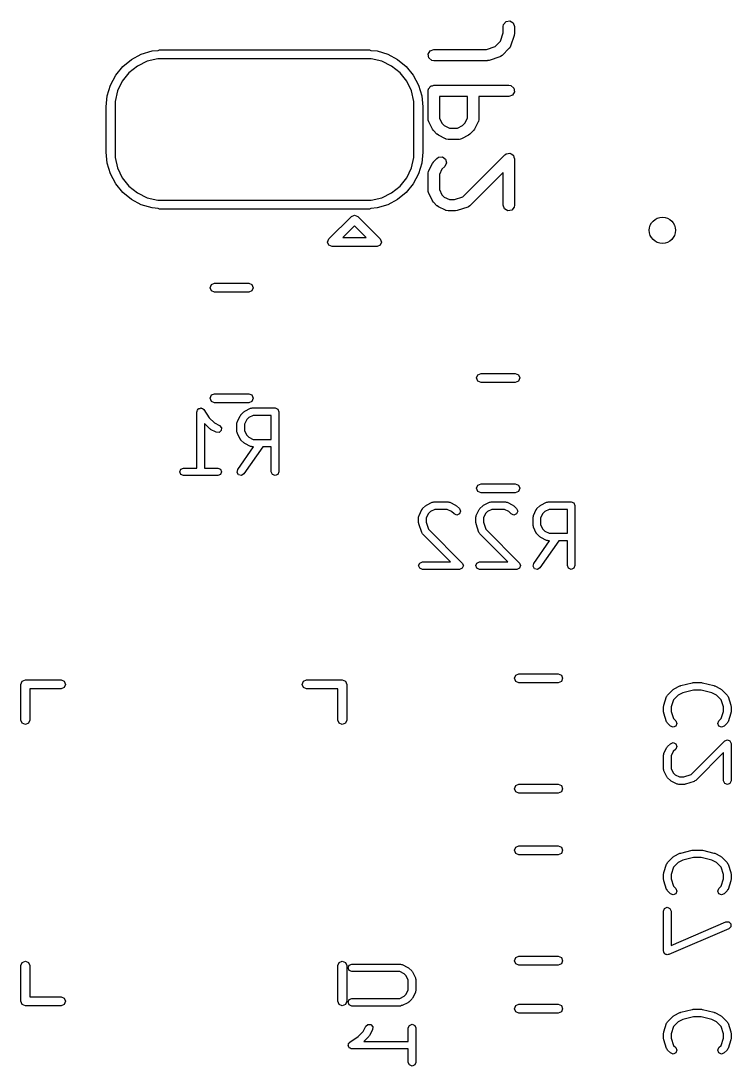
# Model space of a CAD drawing. Extents: x 0.26 to 1.74, y 0.21 to 2.07.
# Drawn here: x 0.939 to 1.312, y 1.026 to 1.574 of the extents above; entities that cross this region are included whole.
import ezdxf

# ---------------------------------------------------------------- set-up
doc = ezdxf.new("R2010")
doc.units = 0
doc.header["$MEASUREMENT"] = 0
doc.layers.add('BLACK', color=7, linetype='CONTINUOUS')

msp = doc.modelspace()

# ---------------------------------------------------------------- linework, layer by layer
at = {"layer": 'BLACK', "linetype": 'CONTINUOUS'}
for p, q in [((1.1923, 1.57165), (1.1936, 1.5732)), ((1.1936, 1.5732), (1.19558, 1.57355)), ((1.19558, 1.57355), (1.19733, 1.57254)), ((1.19733, 1.57254), (1.19802, 1.57064)), ((1.19062, 1.56286), (1.19212, 1.56737)), ((1.19212, 1.57064), (1.1923, 1.57165)), ((1.19212, 1.56737), (1.19212, 1.57064)), ((1.19802, 1.57064), (1.19802, 1.56689)), ((1.18785, 1.5601), (1.19062, 1.56286)), ((1.19787, 1.56596), (1.196, 1.56033)), ((1.19802, 1.56689), (1.19787, 1.56602)), ((1.19787, 1.56602), (1.19787, 1.56596)), ((0.997156, 1.55332), (1.00233, 1.55609)), ((1.00233, 1.55609), (1.00794, 1.55779)), ((1.00794, 1.55779), (1.0112, 1.55811)), ((1.0112, 1.55811), (1.01181, 1.55837)), ((1.01181, 1.55837), (1.12205, 1.55837)), ((1.12205, 1.55837), (1.12266, 1.55811)), ((1.12266, 1.55811), (1.12592, 1.55779)), ((1.12592, 1.55779), (1.13153, 1.55609)), ((1.13153, 1.55609), (1.1367, 1.55332)), ((1.15279, 1.55616), (1.1538, 1.5579)), ((1.15314, 1.55417), (1.15279, 1.55616)), ((1.1538, 1.5579), (1.1557, 1.5586)), ((1.1557, 1.5586), (1.18334, 1.5586)), ((1.18334, 1.5586), (1.18785, 1.5601)), ((1.19528, 1.55918), (1.19154, 1.55543)), ((1.19536, 1.55934), (1.19528, 1.55918)), ((1.19551, 1.55943), (1.19536, 1.55934)), ((1.196, 1.56033), (1.19551, 1.55943)), ((0.992622, 1.5496), (0.997156, 1.55332)), ((1.0054, 1.55238), (1.00029, 1.54991)), ((1.01094, 1.55364), (1.0054, 1.55238)), ((1.01378, 1.55364), (1.01094, 1.55364)), ((1.12008, 1.55364), (1.01378, 1.55364)), ((1.12292, 1.55364), (1.12008, 1.55364)), ((1.12845, 1.55238), (1.12292, 1.55364)), ((1.13357, 1.54991), (1.12845, 1.55238)), ((1.1367, 1.55332), (1.14124, 1.5496)), ((1.15469, 1.55287), (1.15314, 1.55417)), ((1.1557, 1.55269), (1.15469, 1.55287)), ((1.18382, 1.55269), (1.1557, 1.55269)), ((1.18388, 1.55271), (1.18382, 1.55269)), ((1.18476, 1.55284), (1.18388, 1.55271)), ((1.19038, 1.55472), (1.18476, 1.55284)), ((1.19052, 1.55483), (1.19038, 1.55472)), ((1.1907, 1.55484), (1.19052, 1.55483)), ((1.19154, 1.55543), (1.1907, 1.55484)), ((0.986136, 1.5399), (0.988901, 1.54507)), ((0.988901, 1.54507), (0.992622, 1.5496)), ((0.99585, 1.54637), (0.99231, 1.54194)), ((1.00029, 1.54991), (0.99585, 1.54637)), ((1.13801, 1.54637), (1.13357, 1.54991)), ((1.14155, 1.54194), (1.13801, 1.54637)), ((1.14124, 1.5496), (1.14496, 1.54507)), ((1.14496, 1.54507), (1.14772, 1.5399)), ((0.984433, 1.53428), (0.986136, 1.5399)), ((0.99231, 1.54194), (0.989846, 1.53682)), ((1.14401, 1.53682), (1.14155, 1.54194)), ((1.14772, 1.5399), (1.14943, 1.53428)), ((1.15423, 1.53945), (1.15498, 1.53959)), ((1.15498, 1.53959), (1.1557, 1.53985)), ((1.1557, 1.53985), (1.19507, 1.53985)), ((1.19507, 1.53985), (1.19608, 1.53967)), ((1.19608, 1.53967), (1.19763, 1.53837)), ((0.983858, 1.52844), (0.984433, 1.53428)), ((0.989846, 1.53682), (0.988583, 1.53128)), ((1.14528, 1.53128), (1.14401, 1.53682)), ((1.14943, 1.53428), (1.15, 1.52844)), ((1.15275, 1.5369), (1.15282, 1.53728)), ((1.15275, 1.5219), (1.15275, 1.5369)), ((1.15279, 1.53741), (1.15286, 1.53752)), ((1.15282, 1.53728), (1.15279, 1.53741)), ((1.15286, 1.53752), (1.15293, 1.53791)), ((1.15293, 1.53791), (1.15342, 1.53849)), ((1.15342, 1.53849), (1.1538, 1.53916)), ((1.1538, 1.53916), (1.15405, 1.53925)), ((1.15405, 1.53925), (1.15423, 1.53945)), ((1.19697, 1.53463), (1.19507, 1.53394)), ((1.19798, 1.53638), (1.19697, 1.53463)), ((1.19763, 1.53837), (1.19798, 1.53638)), ((0.988583, 1.53128), (0.988583, 1.52844)), ((1.14528, 1.52844), (1.14528, 1.53128)), ((1.17337, 1.53394), (1.15865, 1.53394)), ((1.15865, 1.53394), (1.15865, 1.52259)), ((1.17337, 1.52259), (1.17337, 1.53394)), ((1.19507, 1.53394), (1.17928, 1.53394)), ((1.17928, 1.53394), (1.17928, 1.5219)), ((0.983858, 1.50482), (0.983858, 1.52844)), ((0.988583, 1.52844), (0.988583, 1.50482)), ((1.14528, 1.50482), (1.14528, 1.52844)), ((1.15, 1.52844), (1.15, 1.52844)), ((1.15, 1.52844), (1.15, 1.50482)), ((1.15281, 1.52173), (1.15275, 1.5219)), ((1.15277, 1.52156), (1.15281, 1.52173)), ((1.15306, 1.52058), (1.15277, 1.52156)), ((1.15494, 1.51683), (1.15306, 1.52058)), ((1.15865, 1.52259), (1.16, 1.5199)), ((1.16, 1.5199), (1.1612, 1.5187)), ((1.1612, 1.5187), (1.1639, 1.51735)), ((1.16813, 1.51735), (1.17083, 1.5187)), ((1.17083, 1.5187), (1.17202, 1.5199)), ((1.17202, 1.5199), (1.17337, 1.52259)), ((1.17896, 1.52058), (1.17709, 1.51683)), ((1.17899, 1.52075), (1.17896, 1.52058)), ((1.1791, 1.52089), (1.17899, 1.52075)), ((1.17928, 1.5219), (1.1791, 1.52089)), ((1.15498, 1.51678), (1.15494, 1.51683)), ((1.15549, 1.51606), (1.15498, 1.51678)), ((1.15736, 1.51419), (1.15549, 1.51606)), ((1.15742, 1.51416), (1.15736, 1.51419)), ((1.15813, 1.51363), (1.15742, 1.51416)), ((1.16188, 1.51176), (1.15813, 1.51363)), ((1.1639, 1.51735), (1.16813, 1.51735)), ((1.17389, 1.51363), (1.17015, 1.51176)), ((1.17394, 1.51368), (1.17389, 1.51363)), ((1.17466, 1.51419), (1.17394, 1.51368)), ((1.17654, 1.51606), (1.17466, 1.51419)), ((1.17656, 1.51612), (1.17654, 1.51606)), ((1.17709, 1.51683), (1.17656, 1.51612)), ((1.16206, 1.51174), (1.16188, 1.51176)), ((1.16219, 1.51162), (1.16206, 1.51174)), ((1.1632, 1.51145), (1.16219, 1.51162)), ((1.16882, 1.51145), (1.1632, 1.51145)), ((1.16899, 1.51151), (1.16882, 1.51145)), ((1.16916, 1.51146), (1.16899, 1.51151)), ((1.17015, 1.51176), (1.16916, 1.51146)), ((0.984433, 1.49899), (0.983858, 1.50482)), ((0.988583, 1.50482), (0.988583, 1.50198)), ((0.988583, 1.50198), (0.989846, 1.49645)), ((1.14401, 1.49645), (1.14528, 1.50198)), ((1.14528, 1.50198), (1.14528, 1.50482)), ((1.15, 1.50482), (1.14943, 1.49899)), ((1.15549, 1.49961), (1.15736, 1.50149)), ((1.15736, 1.50149), (1.1582, 1.50208)), ((1.1582, 1.50208), (1.16022, 1.50225)), ((1.16022, 1.50225), (1.16187, 1.50109)), ((1.17098, 1.48136), (1.19298, 1.50336)), ((1.19298, 1.50336), (1.19351, 1.50373)), ((1.19351, 1.50373), (1.1936, 1.50383)), ((1.1936, 1.50383), (1.19367, 1.50385)), ((1.19367, 1.50385), (1.19382, 1.50395)), ((1.19382, 1.50395), (1.19471, 1.50403)), ((1.19471, 1.50403), (1.19558, 1.50418)), ((1.19558, 1.50418), (1.1957, 1.50412)), ((1.1957, 1.50412), (1.19584, 1.50413)), ((1.19584, 1.50413), (1.19656, 1.50362)), ((1.19656, 1.50362), (1.19733, 1.50317)), ((1.19733, 1.50317), (1.19738, 1.50305)), ((1.19738, 1.50305), (1.19749, 1.50297)), ((1.19749, 1.50297), (1.19772, 1.50211)), ((1.19772, 1.50211), (1.19802, 1.50127)), ((1.19802, 1.50127), (1.19802, 1.4769)), ((0.986136, 1.49337), (0.984433, 1.49899)), ((0.989846, 1.49645), (0.99231, 1.49133)), ((1.14155, 1.49133), (1.14401, 1.49645)), ((1.14943, 1.49899), (1.14772, 1.49337)), ((1.15306, 1.4951), (1.15494, 1.49885)), ((1.15494, 1.49885), (1.15546, 1.49955)), ((1.15546, 1.49955), (1.15549, 1.49961)), ((1.16, 1.49578), (1.15865, 1.49308)), ((1.16154, 1.49731), (1.16, 1.49578)), ((1.16239, 1.49914), (1.16154, 1.49731)), ((1.16187, 1.50109), (1.16239, 1.49914)), ((0.988901, 1.4882), (0.986136, 1.49337)), ((0.99231, 1.49133), (0.99585, 1.48689)), ((1.13801, 1.48689), (1.14155, 1.49133)), ((1.14772, 1.49337), (1.14496, 1.4882)), ((1.15275, 1.49378), (1.15293, 1.49479)), ((1.15275, 1.4844), (1.15275, 1.49378)), ((1.15293, 1.49479), (1.15304, 1.49492)), ((1.15304, 1.49492), (1.15306, 1.4951)), ((1.15865, 1.49308), (1.15865, 1.4851)), ((1.19212, 1.49415), (1.17466, 1.47669)), ((1.19212, 1.4769), (1.19212, 1.49415)), ((0.992622, 1.48367), (0.988901, 1.4882)), ((0.99585, 1.48689), (1.00029, 1.48335)), ((1.13357, 1.48335), (1.13801, 1.48689)), ((1.14496, 1.4882), (1.14124, 1.48367)), ((1.15865, 1.4851), (1.16, 1.4824)), ((0.997156, 1.47994), (0.992622, 1.48367)), ((1.00233, 1.47718), (0.997156, 1.47994)), ((1.00029, 1.48335), (1.0054, 1.48089)), ((1.0054, 1.48089), (1.01094, 1.47963)), ((1.01094, 1.47963), (1.01181, 1.47963)), ((1.01181, 1.47963), (1.12205, 1.47963)), ((1.12205, 1.47963), (1.12292, 1.47963)), ((1.12292, 1.47963), (1.12845, 1.48089)), ((1.12845, 1.48089), (1.13357, 1.48335)), ((1.1367, 1.47994), (1.13153, 1.47718)), ((1.14124, 1.48367), (1.1367, 1.47994)), ((1.15281, 1.48424), (1.15275, 1.4844)), ((1.15277, 1.48406), (1.15281, 1.48424)), ((1.15306, 1.48308), (1.15277, 1.48406)), ((1.15494, 1.47933), (1.15306, 1.48308)), ((1.15498, 1.47929), (1.15494, 1.47933)), ((1.15549, 1.47856), (1.15498, 1.47929)), ((1.16, 1.4824), (1.1612, 1.4812)), ((1.1612, 1.4812), (1.1639, 1.47986)), ((1.1639, 1.47986), (1.16647, 1.47986)), ((1.16647, 1.47986), (1.17098, 1.48136)), ((1.00794, 1.47548), (1.00233, 1.47718)), ((1.0112, 1.47516), (1.00794, 1.47548)), ((1.01181, 1.4749), (1.0112, 1.47516)), ((1.01378, 1.4749), (1.01181, 1.4749)), ((1.12008, 1.4749), (1.01378, 1.4749)), ((1.12205, 1.4749), (1.12008, 1.4749)), ((1.12266, 1.47516), (1.12205, 1.4749)), ((1.12592, 1.47548), (1.12266, 1.47516)), ((1.13153, 1.47718), (1.12592, 1.47548)), ((1.15736, 1.47669), (1.15549, 1.47856)), ((1.15742, 1.47666), (1.15736, 1.47669)), ((1.15813, 1.47614), (1.15742, 1.47666)), ((1.16188, 1.47426), (1.15813, 1.47614)), ((1.16206, 1.47424), (1.16188, 1.47426)), ((1.16219, 1.47413), (1.16206, 1.47424)), ((1.1632, 1.47395), (1.16219, 1.47413)), ((1.16695, 1.47395), (1.1632, 1.47395)), ((1.16701, 1.47397), (1.16695, 1.47395)), ((1.16788, 1.4741), (1.16701, 1.47397)), ((1.17351, 1.47598), (1.16788, 1.4741)), ((1.17365, 1.47609), (1.17351, 1.47598)), ((1.17382, 1.4761), (1.17365, 1.47609)), ((1.17466, 1.47669), (1.17382, 1.4761)), ((1.19281, 1.475), (1.19212, 1.4769)), ((1.19456, 1.47399), (1.19281, 1.475)), ((1.19655, 1.47435), (1.19456, 1.47399)), ((1.19785, 1.47589), (1.19655, 1.47435)), ((1.19802, 1.4769), (1.19785, 1.47589)), ((1.10069, 1.45925), (1.1125, 1.47106)), ((1.1125, 1.47106), (1.11417, 1.47175)), ((1.11417, 1.47175), (1.11584, 1.47106)), ((1.11584, 1.47106), (1.12765, 1.45925)), ((1.11417, 1.46605), (1.10807, 1.45994)), ((1.12028, 1.45994), (1.11417, 1.46605)), ((1.1, 1.45758), (1.10069, 1.45925)), ((1.10069, 1.45591), (1.1, 1.45758)), ((1.10807, 1.45994), (1.12028, 1.45994)), ((1.12765, 1.45925), (1.12835, 1.45758)), ((1.12835, 1.45758), (1.12765, 1.45591)), ((1.10236, 1.45522), (1.10069, 1.45591)), ((1.12598, 1.45522), (1.10236, 1.45522)), ((1.12765, 1.45591), (1.12598, 1.45522)), ((1.03909, 1.43533), (1.04077, 1.43602)), ((1.04077, 1.43602), (1.05864, 1.43602)), ((1.05864, 1.43602), (1.06031, 1.43533)), ((1.0384, 1.43366), (1.03909, 1.43533)), ((1.03909, 1.43199), (1.0384, 1.43366)), ((1.04077, 1.4313), (1.03909, 1.43199)), ((1.05864, 1.4313), (1.04077, 1.4313)), ((1.06031, 1.43199), (1.05864, 1.4313)), ((1.06031, 1.43533), (1.06101, 1.43366)), ((1.06101, 1.43366), (1.06031, 1.43199)), ((1.17817, 1.38642), (1.17886, 1.38809)), ((1.17886, 1.38475), (1.17817, 1.38642)), ((1.17886, 1.38809), (1.18053, 1.38878)), ((1.18053, 1.38878), (1.19841, 1.38878)), ((1.19841, 1.38878), (1.20008, 1.38809)), ((1.20008, 1.38809), (1.20077, 1.38642)), ((1.20077, 1.38642), (1.20008, 1.38475)), ((1.18053, 1.38406), (1.17886, 1.38475)), ((1.19841, 1.38406), (1.18053, 1.38406)), ((1.20008, 1.38475), (1.19841, 1.38406)), ((1.0384, 1.37579), (1.03909, 1.37746)), ((1.03909, 1.37412), (1.0384, 1.37579)), ((1.03909, 1.37746), (1.04077, 1.37815)), ((1.04077, 1.37815), (1.05864, 1.37815)), ((1.05864, 1.37815), (1.06031, 1.37746)), ((1.06031, 1.37746), (1.06101, 1.37579)), ((1.06101, 1.37579), (1.06031, 1.37412)), ((1.03185, 1.36957), (1.03207, 1.3701)), ((1.03207, 1.3701), (1.03226, 1.37017)), ((1.03226, 1.37017), (1.03237, 1.37034)), ((1.03237, 1.37034), (1.03293, 1.37045)), ((1.03293, 1.37045), (1.03346, 1.37067)), ((1.03346, 1.37067), (1.03365, 1.3706)), ((1.03365, 1.3706), (1.03385, 1.37064)), ((1.03385, 1.37064), (1.03433, 1.37032)), ((1.03433, 1.37032), (1.03486, 1.3701)), ((1.03486, 1.3701), (1.03493, 1.36991)), ((1.03493, 1.36991), (1.0351, 1.3698)), ((1.0351, 1.3698), (1.03799, 1.36546)), ((1.04077, 1.37343), (1.03909, 1.37412)), ((1.05864, 1.37343), (1.04077, 1.37343)), ((1.05658, 1.36897), (1.05958, 1.37047)), ((1.06031, 1.37412), (1.05864, 1.37343)), ((1.05958, 1.37047), (1.06004, 1.3705)), ((1.06004, 1.3705), (1.06046, 1.37067)), ((1.06046, 1.37067), (1.07246, 1.37067)), ((1.07246, 1.37067), (1.07385, 1.3701)), ((1.07385, 1.3701), (1.07443, 1.3687)), ((1.0315, 1.3687), (1.03157, 1.36889)), ((1.0315, 1.33918), (1.0315, 1.3687)), ((1.03153, 1.36909), (1.03185, 1.36957)), ((1.03157, 1.36889), (1.03153, 1.36909)), ((1.03799, 1.36546), (1.04063, 1.36282)), ((1.0527, 1.36359), (1.0542, 1.36659)), ((1.0542, 1.36659), (1.05445, 1.3668)), ((1.05445, 1.3668), (1.05457, 1.3671)), ((1.05457, 1.3671), (1.05607, 1.3686)), ((1.05607, 1.3686), (1.05637, 1.36872)), ((1.05637, 1.36872), (1.05658, 1.36897)), ((1.05758, 1.36454), (1.05643, 1.36224)), ((1.05863, 1.36559), (1.05758, 1.36454)), ((1.06093, 1.36674), (1.05863, 1.36559)), ((1.07049, 1.36674), (1.06093, 1.36674)), ((1.07049, 1.35418), (1.07049, 1.36674)), ((1.07443, 1.3687), (1.07443, 1.33721)), ((1.03807, 1.35981), (1.03543, 1.36245)), ((1.03543, 1.36245), (1.03543, 1.33918)), ((1.03837, 1.35969), (1.03807, 1.35981)), ((1.03858, 1.35945), (1.03837, 1.35969)), ((1.04158, 1.35795), (1.03858, 1.35945)), ((1.04063, 1.36282), (1.04334, 1.36147)), ((1.04422, 1.35883), (1.04309, 1.35784)), ((1.04334, 1.36147), (1.04433, 1.36033)), ((1.04433, 1.36033), (1.04422, 1.35883)), ((1.05249, 1.36271), (1.05267, 1.36313)), ((1.05249, 1.35821), (1.05249, 1.36271)), ((1.05267, 1.36313), (1.0527, 1.36359)), ((1.05643, 1.36224), (1.05643, 1.35867)), ((1.04309, 1.35784), (1.04158, 1.35795)), ((1.05267, 1.35778), (1.05249, 1.35821)), ((1.0527, 1.35733), (1.05267, 1.35778)), ((1.0542, 1.35433), (1.0527, 1.35733)), ((1.05445, 1.35411), (1.0542, 1.35433)), ((1.05457, 1.35381), (1.05445, 1.35411)), ((1.05607, 1.35231), (1.05457, 1.35381)), ((1.05643, 1.35867), (1.05758, 1.35637)), ((1.05758, 1.35637), (1.05863, 1.35532)), ((1.05863, 1.35532), (1.06093, 1.35418)), ((1.06093, 1.35418), (1.07049, 1.35418)), ((1.05285, 1.33834), (1.06118, 1.35024)), ((1.05637, 1.35219), (1.05607, 1.35231)), ((1.06599, 1.35024), (1.05607, 1.33608)), ((1.05658, 1.35195), (1.05637, 1.35219)), ((1.05958, 1.35045), (1.05658, 1.35195)), ((1.06004, 1.35041), (1.05958, 1.35045)), ((1.06046, 1.35024), (1.06004, 1.35041)), ((1.06118, 1.35024), (1.06046, 1.35024)), ((1.07049, 1.35024), (1.06599, 1.35024)), ((1.07049, 1.33721), (1.07049, 1.35024)), ((1.0225, 1.33721), (1.02307, 1.3386)), ((1.02307, 1.33582), (1.0225, 1.33721)), ((1.02307, 1.3386), (1.02447, 1.33918)), ((1.02447, 1.33918), (1.0315, 1.33918)), ((1.03543, 1.33918), (1.04246, 1.33918)), ((1.04246, 1.33918), (1.04386, 1.3386)), ((1.04386, 1.3386), (1.04443, 1.33721)), ((1.04443, 1.33721), (1.04386, 1.33582)), ((1.05252, 1.33687), (1.05285, 1.33834)), ((1.05333, 1.3356), (1.05252, 1.33687)), ((1.07107, 1.33582), (1.07049, 1.33721)), ((1.07443, 1.33721), (1.07385, 1.33582)), ((1.02447, 1.33524), (1.02307, 1.33582)), ((1.03346, 1.33524), (1.02447, 1.33524)), ((1.04246, 1.33524), (1.03346, 1.33524)), ((1.04386, 1.33582), (1.04246, 1.33524)), ((1.0548, 1.33527), (1.05333, 1.3356)), ((1.05607, 1.33608), (1.0548, 1.33527)), ((1.07246, 1.33524), (1.07107, 1.33582)), ((1.07385, 1.33582), (1.07246, 1.33524)), ((1.17817, 1.32854), (1.17886, 1.33021)), ((1.17886, 1.32687), (1.17817, 1.32854)), ((1.17886, 1.33021), (1.18053, 1.33091)), ((1.18053, 1.32618), (1.17886, 1.32687)), ((1.18053, 1.33091), (1.19841, 1.33091)), ((1.19841, 1.32618), (1.18053, 1.32618)), ((1.19841, 1.33091), (1.20008, 1.33021)), ((1.20008, 1.32687), (1.19841, 1.32618)), ((1.20008, 1.33021), (1.20077, 1.32854)), ((1.20077, 1.32854), (1.20008, 1.32687)), ((1.15184, 1.31975), (1.15484, 1.32125)), ((1.15484, 1.32125), (1.1553, 1.32129)), ((1.1553, 1.32129), (1.15572, 1.32146)), ((1.15572, 1.32146), (1.16322, 1.32146)), ((1.16322, 1.32146), (1.16365, 1.32129)), ((1.16365, 1.32129), (1.1641, 1.32125)), ((1.1641, 1.32125), (1.1671, 1.31975)), ((1.18184, 1.31975), (1.18484, 1.32125)), ((1.18484, 1.32125), (1.1853, 1.32129)), ((1.1853, 1.32129), (1.18572, 1.32146)), ((1.18572, 1.32146), (1.19322, 1.32146)), ((1.19322, 1.32146), (1.19364, 1.32129)), ((1.19364, 1.32129), (1.1941, 1.32125)), ((1.1941, 1.32125), (1.1971, 1.31975)), ((1.21184, 1.31975), (1.21483, 1.32125)), ((1.21483, 1.32125), (1.21529, 1.32129)), ((1.21529, 1.32129), (1.21572, 1.32146)), ((1.21572, 1.32146), (1.22771, 1.32146)), ((1.22771, 1.32146), (1.22911, 1.32088)), ((1.22911, 1.32088), (1.22968, 1.31949)), ((1.14796, 1.31437), (1.14946, 1.31737)), ((1.14946, 1.31737), (1.14971, 1.31759)), ((1.14971, 1.31759), (1.14983, 1.31788)), ((1.14983, 1.31788), (1.15133, 1.31938)), ((1.15133, 1.31938), (1.15163, 1.31951)), ((1.15163, 1.31951), (1.15184, 1.31975)), ((1.15284, 1.31533), (1.15169, 1.31303)), ((1.15389, 1.31637), (1.15284, 1.31533)), ((1.15619, 1.31752), (1.15389, 1.31637)), ((1.16276, 1.31752), (1.15619, 1.31752)), ((1.16506, 1.31637), (1.16276, 1.31752)), ((1.16633, 1.3151), (1.16506, 1.31637)), ((1.16772, 1.31452), (1.16633, 1.3151)), ((1.1671, 1.31975), (1.16731, 1.31951)), ((1.16731, 1.31951), (1.16761, 1.31938)), ((1.16761, 1.31938), (1.16911, 1.31788)), ((1.16911, 1.3151), (1.16772, 1.31452)), ((1.16911, 1.31788), (1.16969, 1.31649)), ((1.16969, 1.31649), (1.16911, 1.3151)), ((1.17796, 1.31437), (1.17946, 1.31737)), ((1.17946, 1.31737), (1.1797, 1.31759)), ((1.1797, 1.31759), (1.17983, 1.31788)), ((1.17983, 1.31788), (1.18133, 1.31938)), ((1.18133, 1.31938), (1.18163, 1.31951)), ((1.18163, 1.31951), (1.18184, 1.31975)), ((1.18284, 1.31533), (1.18169, 1.31303)), ((1.18389, 1.31637), (1.18284, 1.31533)), ((1.18618, 1.31752), (1.18389, 1.31637)), ((1.19275, 1.31752), (1.18618, 1.31752)), ((1.19505, 1.31637), (1.19275, 1.31752)), ((1.19633, 1.3151), (1.19505, 1.31637)), ((1.19772, 1.31452), (1.19633, 1.3151)), ((1.1971, 1.31975), (1.19731, 1.31951)), ((1.19731, 1.31951), (1.19761, 1.31938)), ((1.19761, 1.31938), (1.19911, 1.31788)), ((1.19911, 1.3151), (1.19772, 1.31452)), ((1.19911, 1.31788), (1.19969, 1.31649)), ((1.19969, 1.31649), (1.19911, 1.3151)), ((1.20796, 1.31437), (1.20946, 1.31737)), ((1.20946, 1.31737), (1.2097, 1.31759)), ((1.2097, 1.31759), (1.20982, 1.31788)), ((1.20982, 1.31788), (1.21132, 1.31938)), ((1.21132, 1.31938), (1.21162, 1.31951)), ((1.21162, 1.31951), (1.21184, 1.31975)), ((1.21283, 1.31533), (1.21168, 1.31303)), ((1.21388, 1.31637), (1.21283, 1.31533)), ((1.21618, 1.31752), (1.21388, 1.31637)), ((1.22575, 1.31752), (1.21618, 1.31752)), ((1.22575, 1.30496), (1.22575, 1.31752)), ((1.22968, 1.31949), (1.22968, 1.288)), ((1.14775, 1.31349), (1.14793, 1.31392)), ((1.14775, 1.31049), (1.14775, 1.31349)), ((1.14788, 1.31019), (1.14775, 1.31049)), ((1.14786, 1.30987), (1.14788, 1.31019)), ((1.14936, 1.30537), (1.14786, 1.30987)), ((1.14793, 1.31392), (1.14796, 1.31437)), ((1.15169, 1.31303), (1.15169, 1.31081)), ((1.15169, 1.31081), (1.15294, 1.30706)), ((1.17775, 1.31349), (1.17793, 1.31392)), ((1.17775, 1.31049), (1.17775, 1.31349)), ((1.17788, 1.31019), (1.17775, 1.31049)), ((1.17785, 1.30987), (1.17788, 1.31019)), ((1.17935, 1.30537), (1.17785, 1.30987)), ((1.17793, 1.31392), (1.17796, 1.31437)), ((1.18169, 1.31303), (1.18169, 1.31081)), ((1.18169, 1.31081), (1.18294, 1.30706)), ((1.20775, 1.31349), (1.20792, 1.31392)), ((1.20775, 1.30899), (1.20775, 1.31349)), ((1.20792, 1.31392), (1.20796, 1.31437)), ((1.21168, 1.31303), (1.21168, 1.30946)), ((1.21168, 1.30946), (1.21283, 1.30716)), ((1.14966, 1.30503), (1.14936, 1.30537)), ((1.14983, 1.3046), (1.14966, 1.30503)), ((1.16447, 1.28996), (1.14983, 1.3046)), ((1.15294, 1.30706), (1.17061, 1.28939)), ((1.17965, 1.30503), (1.17935, 1.30537)), ((1.17983, 1.3046), (1.17965, 1.30503)), ((1.19446, 1.28996), (1.17983, 1.3046)), ((1.18294, 1.30706), (1.20061, 1.28939)), ((1.20792, 1.30857), (1.20775, 1.30899)), ((1.20796, 1.30811), (1.20792, 1.30857)), ((1.20946, 1.30511), (1.20796, 1.30811)), ((1.2097, 1.3049), (1.20946, 1.30511)), ((1.20982, 1.3046), (1.2097, 1.3049)), ((1.21132, 1.3031), (1.20982, 1.3046)), ((1.21283, 1.30716), (1.21388, 1.30611)), ((1.21388, 1.30611), (1.21618, 1.30496)), ((1.21618, 1.30496), (1.22575, 1.30496)), ((1.2081, 1.28913), (1.21643, 1.30103)), ((1.21162, 1.30298), (1.21132, 1.3031)), ((1.22124, 1.30103), (1.21133, 1.28687)), ((1.21184, 1.30273), (1.21162, 1.30298)), ((1.21483, 1.30123), (1.21184, 1.30273)), ((1.21529, 1.3012), (1.21483, 1.30123)), ((1.21572, 1.30103), (1.21529, 1.3012)), ((1.21643, 1.30103), (1.21572, 1.30103)), ((1.22575, 1.30103), (1.22124, 1.30103)), ((1.22575, 1.288), (1.22575, 1.30103)), ((1.14775, 1.288), (1.14833, 1.28939)), ((1.14833, 1.2866), (1.14775, 1.288)), ((1.14833, 1.28939), (1.14972, 1.28996)), ((1.14972, 1.28996), (1.16447, 1.28996)), ((1.17061, 1.28939), (1.17119, 1.288)), ((1.17119, 1.288), (1.17061, 1.2866)), ((1.17775, 1.288), (1.17833, 1.28939)), ((1.17833, 1.2866), (1.17775, 1.288)), ((1.17833, 1.28939), (1.17972, 1.28996)), ((1.17972, 1.28996), (1.19446, 1.28996)), ((1.20061, 1.28939), (1.20119, 1.288)), ((1.20119, 1.288), (1.20061, 1.2866)), ((1.20778, 1.28765), (1.2081, 1.28913)), ((1.20859, 1.28638), (1.20778, 1.28765)), ((1.22632, 1.2866), (1.22575, 1.288)), ((1.22968, 1.288), (1.22911, 1.2866)), ((1.14972, 1.28603), (1.14833, 1.2866)), ((1.16922, 1.28603), (1.14972, 1.28603)), ((1.17061, 1.2866), (1.16922, 1.28603)), ((1.17972, 1.28603), (1.17833, 1.2866)), ((1.19922, 1.28603), (1.17972, 1.28603)), ((1.20061, 1.2866), (1.19922, 1.28603)), ((1.21006, 1.28606), (1.20859, 1.28638)), ((1.21133, 1.28687), (1.21006, 1.28606)), ((1.22771, 1.28603), (1.22632, 1.2866)), ((1.22911, 1.2866), (1.22771, 1.28603)), ((0.939173, 1.22579), (0.939865, 1.22746)), ((0.939865, 1.22746), (0.941535, 1.22815)), ((0.941535, 1.22815), (0.960236, 1.22815)), ((0.960236, 1.22815), (0.961907, 1.22746)), ((0.961907, 1.22746), (0.962598, 1.22579)), ((1.08661, 1.22579), (1.08731, 1.22746)), ((1.08731, 1.22746), (1.08898, 1.22815)), ((1.08898, 1.22815), (1.10768, 1.22815)), ((1.10768, 1.22815), (1.10935, 1.22746)), ((1.10935, 1.22746), (1.11004, 1.22579)), ((1.19798, 1.22894), (1.19867, 1.23061)), ((1.19867, 1.22727), (1.19798, 1.22894)), ((1.19867, 1.23061), (1.20034, 1.2313)), ((1.20034, 1.22657), (1.19867, 1.22727)), ((1.20034, 1.2313), (1.22092, 1.2313)), ((1.22092, 1.2313), (1.22259, 1.23061)), ((1.22259, 1.22727), (1.22092, 1.22657)), ((1.22259, 1.23061), (1.22328, 1.22894)), ((1.22328, 1.22894), (1.22259, 1.22727)), ((0.939173, 1.20709), (0.939173, 1.22579)), ((0.960236, 1.22343), (0.943898, 1.22343)), ((0.943898, 1.22343), (0.943898, 1.20709)), ((0.961907, 1.22412), (0.960236, 1.22343)), ((0.962598, 1.22579), (0.961907, 1.22412)), ((1.08731, 1.22412), (1.08661, 1.22579)), ((1.08898, 1.22343), (1.08731, 1.22412)), ((1.10531, 1.22343), (1.08898, 1.22343)), ((1.10531, 1.20709), (1.10531, 1.22343)), ((1.11004, 1.22579), (1.11004, 1.20709)), ((1.22092, 1.22657), (1.20034, 1.22657)), ((1.27825, 1.22014), (1.28125, 1.22314)), ((1.28125, 1.22314), (1.28155, 1.22326)), ((1.28155, 1.22326), (1.28176, 1.22351)), ((1.28176, 1.22351), (1.28476, 1.22501)), ((1.28476, 1.22501), (1.28499, 1.22502)), ((1.28499, 1.22502), (1.28517, 1.22516)), ((1.28517, 1.22516), (1.29117, 1.22666)), ((1.29189, 1.22278), (1.28633, 1.22139)), ((1.29117, 1.22666), (1.29141, 1.22662)), ((1.29141, 1.22662), (1.29164, 1.22672)), ((1.29164, 1.22672), (1.29614, 1.22672)), ((1.2959, 1.22278), (1.29189, 1.22278)), ((1.30146, 1.22139), (1.2959, 1.22278)), ((1.29614, 1.22672), (1.29637, 1.22662)), ((1.29637, 1.22662), (1.29662, 1.22666)), ((1.29662, 1.22666), (1.30262, 1.22516)), ((1.30262, 1.22516), (1.3028, 1.22502)), ((1.3028, 1.22502), (1.30302, 1.22501)), ((1.30302, 1.22501), (1.30602, 1.22351)), ((1.30602, 1.22351), (1.30623, 1.22326)), ((1.30623, 1.22326), (1.30653, 1.22314)), ((1.30653, 1.22314), (1.30953, 1.22014)), ((1.27628, 1.21487), (1.27778, 1.21937)), ((1.27778, 1.21937), (1.27808, 1.21972)), ((1.27808, 1.21972), (1.27825, 1.22014)), ((1.28137, 1.21768), (1.28011, 1.21393)), ((1.28381, 1.22013), (1.28137, 1.21768)), ((1.28633, 1.22139), (1.28381, 1.22013)), ((1.30398, 1.22013), (1.30146, 1.22139)), ((1.30642, 1.21768), (1.30398, 1.22013)), ((1.30767, 1.21393), (1.30642, 1.21768)), ((1.30953, 1.22014), (1.30971, 1.21972)), ((1.30971, 1.21972), (1.31001, 1.21937)), ((1.31001, 1.21937), (1.31151, 1.21487)), ((1.27618, 1.21425), (1.2763, 1.21455)), ((1.27618, 1.21125), (1.27618, 1.21425)), ((1.2763, 1.21095), (1.27618, 1.21125)), ((1.2763, 1.21455), (1.27628, 1.21487)), ((1.27628, 1.21063), (1.2763, 1.21095)), ((1.28011, 1.21393), (1.28011, 1.21157)), ((1.28011, 1.21157), (1.28137, 1.20781)), ((1.30642, 1.20781), (1.30767, 1.21157)), ((1.30767, 1.21157), (1.30767, 1.21393)), ((1.31151, 1.21487), (1.31149, 1.21455)), ((1.31149, 1.21455), (1.31161, 1.21425)), ((1.31161, 1.21125), (1.31149, 1.21095)), ((1.31149, 1.21095), (1.31151, 1.21063)), ((1.31161, 1.21425), (1.31161, 1.21125)), ((0.939865, 1.20542), (0.939173, 1.20709)), ((0.941535, 1.20472), (0.939865, 1.20542)), ((0.943206, 1.20542), (0.941535, 1.20472)), ((0.943898, 1.20709), (0.943206, 1.20542)), ((1.10601, 1.20542), (1.10531, 1.20709)), ((1.10768, 1.20472), (1.10601, 1.20542)), ((1.10935, 1.20542), (1.10768, 1.20472)), ((1.11004, 1.20709), (1.10935, 1.20542)), ((1.27778, 1.20613), (1.27628, 1.21063)), ((1.27808, 1.20578), (1.27778, 1.20613)), ((1.27825, 1.20536), (1.27808, 1.20578)), ((1.27975, 1.20386), (1.27825, 1.20536)), ((1.28137, 1.20781), (1.28254, 1.20664)), ((1.28254, 1.20664), (1.28311, 1.20525)), ((1.30467, 1.20525), (1.30525, 1.20664)), ((1.30525, 1.20664), (1.30642, 1.20781)), ((1.30953, 1.20536), (1.30803, 1.20386)), ((1.30971, 1.20578), (1.30953, 1.20536)), ((1.31001, 1.20613), (1.30971, 1.20578)), ((1.31151, 1.21063), (1.31001, 1.20613)), ((1.28115, 1.20328), (1.27975, 1.20386)), ((1.28254, 1.20386), (1.28115, 1.20328)), ((1.28311, 1.20525), (1.28254, 1.20386)), ((1.30525, 1.20386), (1.30467, 1.20525)), ((1.30664, 1.20328), (1.30525, 1.20386)), ((1.30803, 1.20386), (1.30664, 1.20328)), ((1.27825, 1.19314), (1.27975, 1.19464)), ((1.27975, 1.19464), (1.28115, 1.19522)), ((1.28115, 1.19522), (1.28254, 1.19464)), ((1.28254, 1.19464), (1.28311, 1.19325)), ((1.29058, 1.17847), (1.30825, 1.19614)), ((1.30825, 1.19614), (1.30964, 1.19672)), ((1.30964, 1.19672), (1.31103, 1.19614)), ((1.31103, 1.19614), (1.31161, 1.19475)), ((1.31161, 1.19475), (1.31161, 1.17525)), ((1.27618, 1.18875), (1.27635, 1.18917)), ((1.27635, 1.18917), (1.27638, 1.18963)), ((1.27638, 1.18963), (1.27788, 1.19263)), ((1.27788, 1.19263), (1.27813, 1.19284)), ((1.27813, 1.19284), (1.27825, 1.19314)), ((1.28126, 1.19058), (1.28011, 1.18829)), ((1.28254, 1.19186), (1.28126, 1.19058)), ((1.28311, 1.19325), (1.28254, 1.19186)), ((1.30767, 1.19), (1.29304, 1.17536)), ((1.30767, 1.17525), (1.30767, 1.19)), ((1.27618, 1.18125), (1.27618, 1.18875)), ((1.28011, 1.18829), (1.28011, 1.18172)), ((1.27635, 1.18083), (1.27618, 1.18125)), ((1.27638, 1.18037), (1.27635, 1.18083)), ((1.27788, 1.17737), (1.27638, 1.18037)), ((1.28011, 1.18172), (1.28126, 1.17942)), ((1.28126, 1.17942), (1.28231, 1.17837)), ((1.28231, 1.17837), (1.28461, 1.17722)), ((1.28682, 1.17722), (1.29058, 1.17847)), ((1.19798, 1.17106), (1.19867, 1.17273)), ((1.19867, 1.17273), (1.20034, 1.17343)), ((1.20034, 1.17343), (1.22092, 1.17343)), ((1.22092, 1.17343), (1.22259, 1.17273)), ((1.22259, 1.17273), (1.22328, 1.17106)), ((1.27813, 1.17716), (1.27788, 1.17737)), ((1.27825, 1.17686), (1.27813, 1.17716)), ((1.27975, 1.17536), (1.27825, 1.17686)), ((1.28005, 1.17524), (1.27975, 1.17536)), ((1.28026, 1.17499), (1.28005, 1.17524)), ((1.28326, 1.17349), (1.28026, 1.17499)), ((1.28372, 1.17346), (1.28326, 1.17349)), ((1.28414, 1.17328), (1.28372, 1.17346)), ((1.28714, 1.17328), (1.28414, 1.17328)), ((1.28461, 1.17722), (1.28682, 1.17722)), ((1.28744, 1.17341), (1.28714, 1.17328)), ((1.28777, 1.17339), (1.28744, 1.17341)), ((1.29227, 1.17489), (1.28777, 1.17339)), ((1.29261, 1.17519), (1.29227, 1.17489)), ((1.29304, 1.17536), (1.29261, 1.17519)), ((1.30825, 1.17386), (1.30767, 1.17525)), ((1.30964, 1.17328), (1.30825, 1.17386)), ((1.31103, 1.17386), (1.30964, 1.17328)), ((1.31161, 1.17525), (1.31103, 1.17386)), ((1.19867, 1.16939), (1.19798, 1.17106)), ((1.20034, 1.1687), (1.19867, 1.16939)), ((1.22092, 1.1687), (1.20034, 1.1687)), ((1.22259, 1.16939), (1.22092, 1.1687)), ((1.22328, 1.17106), (1.22259, 1.16939)), ((1.19798, 1.13878), (1.19867, 1.14045)), ((1.19867, 1.14045), (1.20034, 1.14114)), ((1.20034, 1.14114), (1.22092, 1.14114)), ((1.22092, 1.14114), (1.22259, 1.14045)), ((1.22259, 1.14045), (1.22328, 1.13878)), ((1.19867, 1.13711), (1.19798, 1.13878)), ((1.20034, 1.13642), (1.19867, 1.13711)), ((1.22092, 1.13642), (1.20034, 1.13642)), ((1.22259, 1.13711), (1.22092, 1.13642)), ((1.22328, 1.13878), (1.22259, 1.13711)), ((1.27825, 1.13234), (1.28125, 1.13534)), ((1.28125, 1.13534), (1.28155, 1.13547)), ((1.28155, 1.13547), (1.28176, 1.13571)), ((1.28176, 1.13571), (1.28476, 1.13721)), ((1.28476, 1.13721), (1.28499, 1.13723)), ((1.28499, 1.13723), (1.28517, 1.13736)), ((1.28517, 1.13736), (1.29117, 1.13886)), ((1.29189, 1.13498), (1.28633, 1.13359)), ((1.29117, 1.13886), (1.29141, 1.13882)), ((1.29141, 1.13882), (1.29164, 1.13892)), ((1.29164, 1.13892), (1.29614, 1.13892)), ((1.2959, 1.13498), (1.29189, 1.13498)), ((1.30146, 1.13359), (1.2959, 1.13498)), ((1.29614, 1.13892), (1.29637, 1.13882)), ((1.29637, 1.13882), (1.29662, 1.13886)), ((1.29662, 1.13886), (1.30262, 1.13736)), ((1.30262, 1.13736), (1.3028, 1.13723)), ((1.3028, 1.13723), (1.30302, 1.13721)), ((1.30302, 1.13721), (1.30602, 1.13571)), ((1.30602, 1.13571), (1.30623, 1.13547)), ((1.30623, 1.13547), (1.30653, 1.13534)), ((1.30653, 1.13534), (1.30953, 1.13234)), ((1.27628, 1.12708), (1.27778, 1.13157)), ((1.27778, 1.13157), (1.27808, 1.13192)), ((1.27808, 1.13192), (1.27825, 1.13234)), ((1.28137, 1.12989), (1.28011, 1.12613)), ((1.28381, 1.13233), (1.28137, 1.12989)), ((1.28633, 1.13359), (1.28381, 1.13233)), ((1.30398, 1.13233), (1.30146, 1.13359)), ((1.30642, 1.12989), (1.30398, 1.13233)), ((1.30767, 1.12613), (1.30642, 1.12989)), ((1.30953, 1.13234), (1.30971, 1.13192)), ((1.30971, 1.13192), (1.31001, 1.13157)), ((1.31001, 1.13157), (1.31151, 1.12708)), ((1.27618, 1.12645), (1.2763, 1.12675)), ((1.27618, 1.12345), (1.27618, 1.12645)), ((1.2763, 1.12315), (1.27618, 1.12345)), ((1.2763, 1.12675), (1.27628, 1.12708)), ((1.27628, 1.12283), (1.2763, 1.12315)), ((1.28011, 1.12613), (1.28011, 1.12377)), ((1.28011, 1.12377), (1.28137, 1.12002)), ((1.30642, 1.12002), (1.30767, 1.12377)), ((1.30767, 1.12377), (1.30767, 1.12613)), ((1.31151, 1.12708), (1.31149, 1.12675)), ((1.31149, 1.12675), (1.31161, 1.12645)), ((1.31161, 1.12345), (1.31149, 1.12315)), ((1.31149, 1.12315), (1.31151, 1.12283)), ((1.31161, 1.12645), (1.31161, 1.12345)), ((1.27778, 1.11833), (1.27628, 1.12283)), ((1.27808, 1.11799), (1.27778, 1.11833)), ((1.27825, 1.11756), (1.27808, 1.11799)), ((1.28137, 1.12002), (1.28254, 1.11885)), ((1.28254, 1.11885), (1.28311, 1.11745)), ((1.30467, 1.11745), (1.30525, 1.11885)), ((1.30525, 1.11885), (1.30642, 1.12002)), ((1.30971, 1.11799), (1.30953, 1.11756)), ((1.31001, 1.11833), (1.30971, 1.11799)), ((1.31151, 1.12283), (1.31001, 1.11833)), ((1.27975, 1.11606), (1.27825, 1.11756)), ((1.28115, 1.11549), (1.27975, 1.11606)), ((1.28254, 1.11606), (1.28115, 1.11549)), ((1.28311, 1.11745), (1.28254, 1.11606)), ((1.30525, 1.11606), (1.30467, 1.11745)), ((1.30664, 1.11549), (1.30525, 1.11606)), ((1.30803, 1.11606), (1.30664, 1.11549)), ((1.30953, 1.11756), (1.30803, 1.11606)), ((1.27618, 1.10696), (1.27675, 1.10835)), ((1.27618, 1.08596), (1.27618, 1.10696)), ((1.27675, 1.10835), (1.27815, 1.10892)), ((1.27815, 1.10892), (1.27954, 1.10835)), ((1.27954, 1.10835), (1.28011, 1.10696)), ((1.28011, 1.10696), (1.28011, 1.08894)), ((1.28011, 1.08894), (1.30887, 1.10127)), ((1.30887, 1.10127), (1.31037, 1.10128)), ((1.31037, 1.10128), (1.31145, 1.10023)), ((1.31042, 1.09765), (1.27892, 1.08415)), ((1.31147, 1.09873), (1.31042, 1.09765)), ((1.31145, 1.10023), (1.31147, 1.09873)), ((1.27633, 1.08559), (1.27618, 1.08596)), ((1.27634, 1.08518), (1.27633, 1.08559)), ((1.27661, 1.08492), (1.27634, 1.08518)), ((1.27675, 1.08457), (1.27661, 1.08492)), ((0.939173, 1.07835), (0.939865, 1.08002)), ((0.939865, 1.08002), (0.941535, 1.08071)), ((0.941535, 1.08071), (0.943206, 1.08002)), ((0.943206, 1.08002), (0.943898, 1.07835)), ((1.10531, 1.07835), (1.10601, 1.08002)), ((1.10601, 1.08002), (1.10768, 1.08071)), ((1.10768, 1.08071), (1.10935, 1.08002)), ((1.10935, 1.08002), (1.11004, 1.07835)), ((1.19798, 1.08091), (1.19867, 1.08258)), ((1.19867, 1.07924), (1.19798, 1.08091)), ((1.19867, 1.08258), (1.20034, 1.08327)), ((1.20034, 1.08327), (1.22092, 1.08327)), ((1.22092, 1.08327), (1.22259, 1.08258)), ((1.22259, 1.08258), (1.22328, 1.08091)), ((1.22328, 1.08091), (1.22259, 1.07924)), ((1.27713, 1.08441), (1.27675, 1.08457)), ((1.27741, 1.08413), (1.27713, 1.08441)), ((1.27779, 1.08413), (1.27741, 1.08413)), ((1.27815, 1.08399), (1.27779, 1.08413)), ((1.27852, 1.08414), (1.27815, 1.08399)), ((1.27892, 1.08415), (1.27852, 1.08414)), ((0.939173, 1.05965), (0.939173, 1.07835)), ((0.943898, 1.07835), (0.943898, 1.06201)), ((1.10531, 1.05965), (1.10531, 1.07835)), ((1.11004, 1.07835), (1.11004, 1.05965)), ((1.11082, 1.07715), (1.1114, 1.07854)), ((1.1114, 1.07575), (1.11082, 1.07715)), ((1.1114, 1.07854), (1.11279, 1.07912)), ((1.11279, 1.07518), (1.1114, 1.07575)), ((1.11279, 1.07912), (1.13829, 1.07912)), ((1.13782, 1.07518), (1.11279, 1.07518)), ((1.14012, 1.07403), (1.13782, 1.07518)), ((1.13829, 1.07912), (1.13871, 1.07894)), ((1.13871, 1.07894), (1.13917, 1.07891)), ((1.13917, 1.07891), (1.14217, 1.07741)), ((1.14117, 1.07298), (1.14012, 1.07403)), ((1.14217, 1.07741), (1.14238, 1.07716)), ((1.14238, 1.07716), (1.14268, 1.07704)), ((1.14268, 1.07704), (1.14418, 1.07554)), ((1.14418, 1.07554), (1.1443, 1.07524)), ((1.1443, 1.07524), (1.14455, 1.07503)), ((1.14455, 1.07503), (1.14605, 1.07203)), ((1.20034, 1.07854), (1.19867, 1.07924)), ((1.22092, 1.07854), (1.20034, 1.07854)), ((1.22259, 1.07924), (1.22092, 1.07854)), ((1.14232, 1.07068), (1.14117, 1.07298)), ((1.14232, 1.06561), (1.14232, 1.07068)), ((1.14605, 1.07203), (1.14608, 1.07157)), ((1.14608, 1.07157), (1.14626, 1.07115)), ((1.14626, 1.07115), (1.14626, 1.06515)), ((1.14012, 1.06227), (1.14117, 1.06331)), ((1.14117, 1.06331), (1.14232, 1.06561)), ((1.14605, 1.06427), (1.14455, 1.06127)), ((1.14608, 1.06472), (1.14605, 1.06427)), ((1.14626, 1.06515), (1.14608, 1.06472)), ((0.939865, 1.05798), (0.939173, 1.05965)), ((0.939173, 1.05965), (0.939173, 1.05965)), ((0.941535, 1.05728), (0.939865, 1.05798)), ((0.943898, 1.06201), (0.960236, 1.06201)), ((0.960236, 1.06201), (0.961907, 1.06132)), ((0.961907, 1.05798), (0.960236, 1.05728)), ((0.961907, 1.06132), (0.962598, 1.05965)), ((0.962598, 1.05965), (0.961907, 1.05798)), ((1.10601, 1.05798), (1.10531, 1.05965)), ((1.10768, 1.05728), (1.10601, 1.05798)), ((1.10935, 1.05798), (1.10768, 1.05728)), ((1.11004, 1.05965), (1.10935, 1.05798)), ((1.11082, 1.05915), (1.1114, 1.06054)), ((1.1114, 1.05776), (1.11082, 1.05915)), ((1.1114, 1.06054), (1.11279, 1.06112)), ((1.11279, 1.05718), (1.1114, 1.05776)), ((1.11279, 1.06112), (1.13782, 1.06112)), ((1.13782, 1.06112), (1.14012, 1.06227)), ((1.13917, 1.05739), (1.13871, 1.05736)), ((1.14217, 1.05889), (1.13917, 1.05739)), ((1.14238, 1.05913), (1.14217, 1.05889)), ((1.14268, 1.05926), (1.14238, 1.05913)), ((1.14418, 1.06076), (1.14268, 1.05926)), ((1.1443, 1.06106), (1.14418, 1.06076)), ((1.14455, 1.06127), (1.1443, 1.06106)), ((1.19867, 1.05738), (1.20034, 1.05807)), ((1.20034, 1.05807), (1.22092, 1.05807)), ((1.22092, 1.05807), (1.22259, 1.05738)), ((0.960236, 1.05728), (0.941535, 1.05728)), ((1.13829, 1.05718), (1.11279, 1.05718)), ((1.13871, 1.05736), (1.13829, 1.05718)), ((1.19798, 1.05571), (1.19867, 1.05738)), ((1.19867, 1.05404), (1.19798, 1.05571)), ((1.20034, 1.05335), (1.19867, 1.05404)), ((1.22092, 1.05335), (1.20034, 1.05335)), ((1.22259, 1.05404), (1.22092, 1.05335)), ((1.22259, 1.05738), (1.22328, 1.05571)), ((1.22328, 1.05571), (1.22259, 1.05404)), ((1.28125, 1.05188), (1.28155, 1.052)), ((1.28155, 1.052), (1.28176, 1.05225)), ((1.28176, 1.05225), (1.28476, 1.05375)), ((1.28476, 1.05375), (1.28499, 1.05376)), ((1.28499, 1.05376), (1.28517, 1.0539)), ((1.28517, 1.0539), (1.29117, 1.0554)), ((1.29117, 1.0554), (1.29141, 1.05536)), ((1.29141, 1.05536), (1.29164, 1.05546)), ((1.29164, 1.05546), (1.29614, 1.05546)), ((1.29614, 1.05546), (1.29637, 1.05536)), ((1.29637, 1.05536), (1.29662, 1.0554)), ((1.29662, 1.0554), (1.30262, 1.0539)), ((1.30262, 1.0539), (1.3028, 1.05376)), ((1.3028, 1.05376), (1.30302, 1.05375)), ((1.30302, 1.05375), (1.30602, 1.05225)), ((1.30602, 1.05225), (1.30623, 1.052)), ((1.30623, 1.052), (1.30653, 1.05188)), ((1.11867, 1.04382), (1.12003, 1.04653)), ((1.12003, 1.04653), (1.12117, 1.04752)), ((1.12117, 1.04752), (1.12267, 1.04741)), ((1.12267, 1.04741), (1.12366, 1.04627)), ((1.14232, 1.04565), (1.1429, 1.04704)), ((1.1429, 1.04704), (1.14429, 1.04762)), ((1.14429, 1.04762), (1.14568, 1.04704)), ((1.14568, 1.04704), (1.14626, 1.04565)), ((1.27628, 1.04361), (1.27778, 1.04811)), ((1.27778, 1.04811), (1.27808, 1.04846)), ((1.27808, 1.04846), (1.27825, 1.04888)), ((1.27825, 1.04888), (1.28125, 1.05188)), ((1.28381, 1.04887), (1.28137, 1.04642)), ((1.28633, 1.05013), (1.28381, 1.04887)), ((1.29189, 1.05152), (1.28633, 1.05013)), ((1.2959, 1.05152), (1.29189, 1.05152)), ((1.30146, 1.05013), (1.2959, 1.05152)), ((1.30398, 1.04887), (1.30146, 1.05013)), ((1.30642, 1.04642), (1.30398, 1.04887)), ((1.30653, 1.05188), (1.30953, 1.04888)), ((1.30953, 1.04888), (1.30971, 1.04846)), ((1.30971, 1.04846), (1.31001, 1.04811)), ((1.31001, 1.04811), (1.31151, 1.04361)), ((1.1117, 1.03829), (1.11604, 1.04118)), ((1.11604, 1.04118), (1.11867, 1.04382)), ((1.12168, 1.04126), (1.11904, 1.03862)), ((1.12181, 1.04156), (1.12168, 1.04126)), ((1.12205, 1.04177), (1.12181, 1.04156)), ((1.12355, 1.04477), (1.12205, 1.04177)), ((1.12366, 1.04627), (1.12355, 1.04477)), ((1.14232, 1.03862), (1.14232, 1.04565)), ((1.14626, 1.04565), (1.14626, 1.02765)), ((1.27618, 1.04299), (1.2763, 1.04329)), ((1.27618, 1.03999), (1.27618, 1.04299)), ((1.2763, 1.04329), (1.27628, 1.04361)), ((1.28137, 1.04642), (1.28011, 1.04267)), ((1.28011, 1.04267), (1.28011, 1.04031)), ((1.30767, 1.04267), (1.30642, 1.04642)), ((1.30767, 1.04031), (1.30767, 1.04267)), ((1.31151, 1.04361), (1.31149, 1.04329)), ((1.31149, 1.04329), (1.31161, 1.04299)), ((1.31161, 1.04299), (1.31161, 1.03999)), ((1.11082, 1.03665), (1.1109, 1.03684)), ((1.11104, 1.03612), (1.11082, 1.03665)), ((1.11086, 1.03704), (1.11118, 1.03751)), ((1.1109, 1.03684), (1.11086, 1.03704)), ((1.11115, 1.03556), (1.11104, 1.03612)), ((1.11132, 1.03545), (1.11115, 1.03556)), ((1.11118, 1.03751), (1.1114, 1.03804)), ((1.1114, 1.03804), (1.11159, 1.03812)), ((1.11159, 1.03812), (1.1117, 1.03829)), ((1.11904, 1.03862), (1.14232, 1.03862)), ((1.2763, 1.03969), (1.27618, 1.03999)), ((1.27628, 1.03937), (1.2763, 1.03969)), ((1.27778, 1.03487), (1.27628, 1.03937)), ((1.28011, 1.04031), (1.28137, 1.03655)), ((1.28137, 1.03655), (1.28254, 1.03538)), ((1.30525, 1.03538), (1.30642, 1.03655)), ((1.30642, 1.03655), (1.30767, 1.04031)), ((1.31151, 1.03937), (1.31001, 1.03487)), ((1.31161, 1.03999), (1.31149, 1.03969)), ((1.31149, 1.03969), (1.31151, 1.03937)), ((1.1114, 1.03526), (1.11132, 1.03545)), ((1.11193, 1.03504), (1.1114, 1.03526)), ((1.11241, 1.03472), (1.11193, 1.03504)), ((1.1126, 1.03476), (1.11241, 1.03472)), ((1.11279, 1.03468), (1.1126, 1.03476)), ((1.14232, 1.03468), (1.11279, 1.03468)), ((1.14232, 1.02765), (1.14232, 1.03468)), ((1.27808, 1.03452), (1.27778, 1.03487)), ((1.27825, 1.0341), (1.27808, 1.03452)), ((1.27975, 1.0326), (1.27825, 1.0341)), ((1.28115, 1.03202), (1.27975, 1.0326)), ((1.28254, 1.0326), (1.28115, 1.03202)), ((1.28254, 1.03538), (1.28311, 1.03399)), ((1.28311, 1.03399), (1.28254, 1.0326)), ((1.30467, 1.03399), (1.30525, 1.03538)), ((1.30525, 1.0326), (1.30467, 1.03399)), ((1.30664, 1.03202), (1.30525, 1.0326)), ((1.30803, 1.0326), (1.30664, 1.03202)), ((1.30953, 1.0341), (1.30803, 1.0326)), ((1.30971, 1.03452), (1.30953, 1.0341)), ((1.31001, 1.03487), (1.30971, 1.03452)), ((1.1429, 1.02626), (1.14232, 1.02765)), ((1.14429, 1.02568), (1.1429, 1.02626)), ((1.14568, 1.02626), (1.14429, 1.02568)), ((1.14626, 1.02765), (1.14568, 1.02626))]:
    msp.add_line(p, q, dxfattribs=at)
at = {"layer": 'BLACK'}
msp.add_circle((1.27559, 1.46378), 0.00689, dxfattribs=at)

doc.saveas('drawing.dxf')
